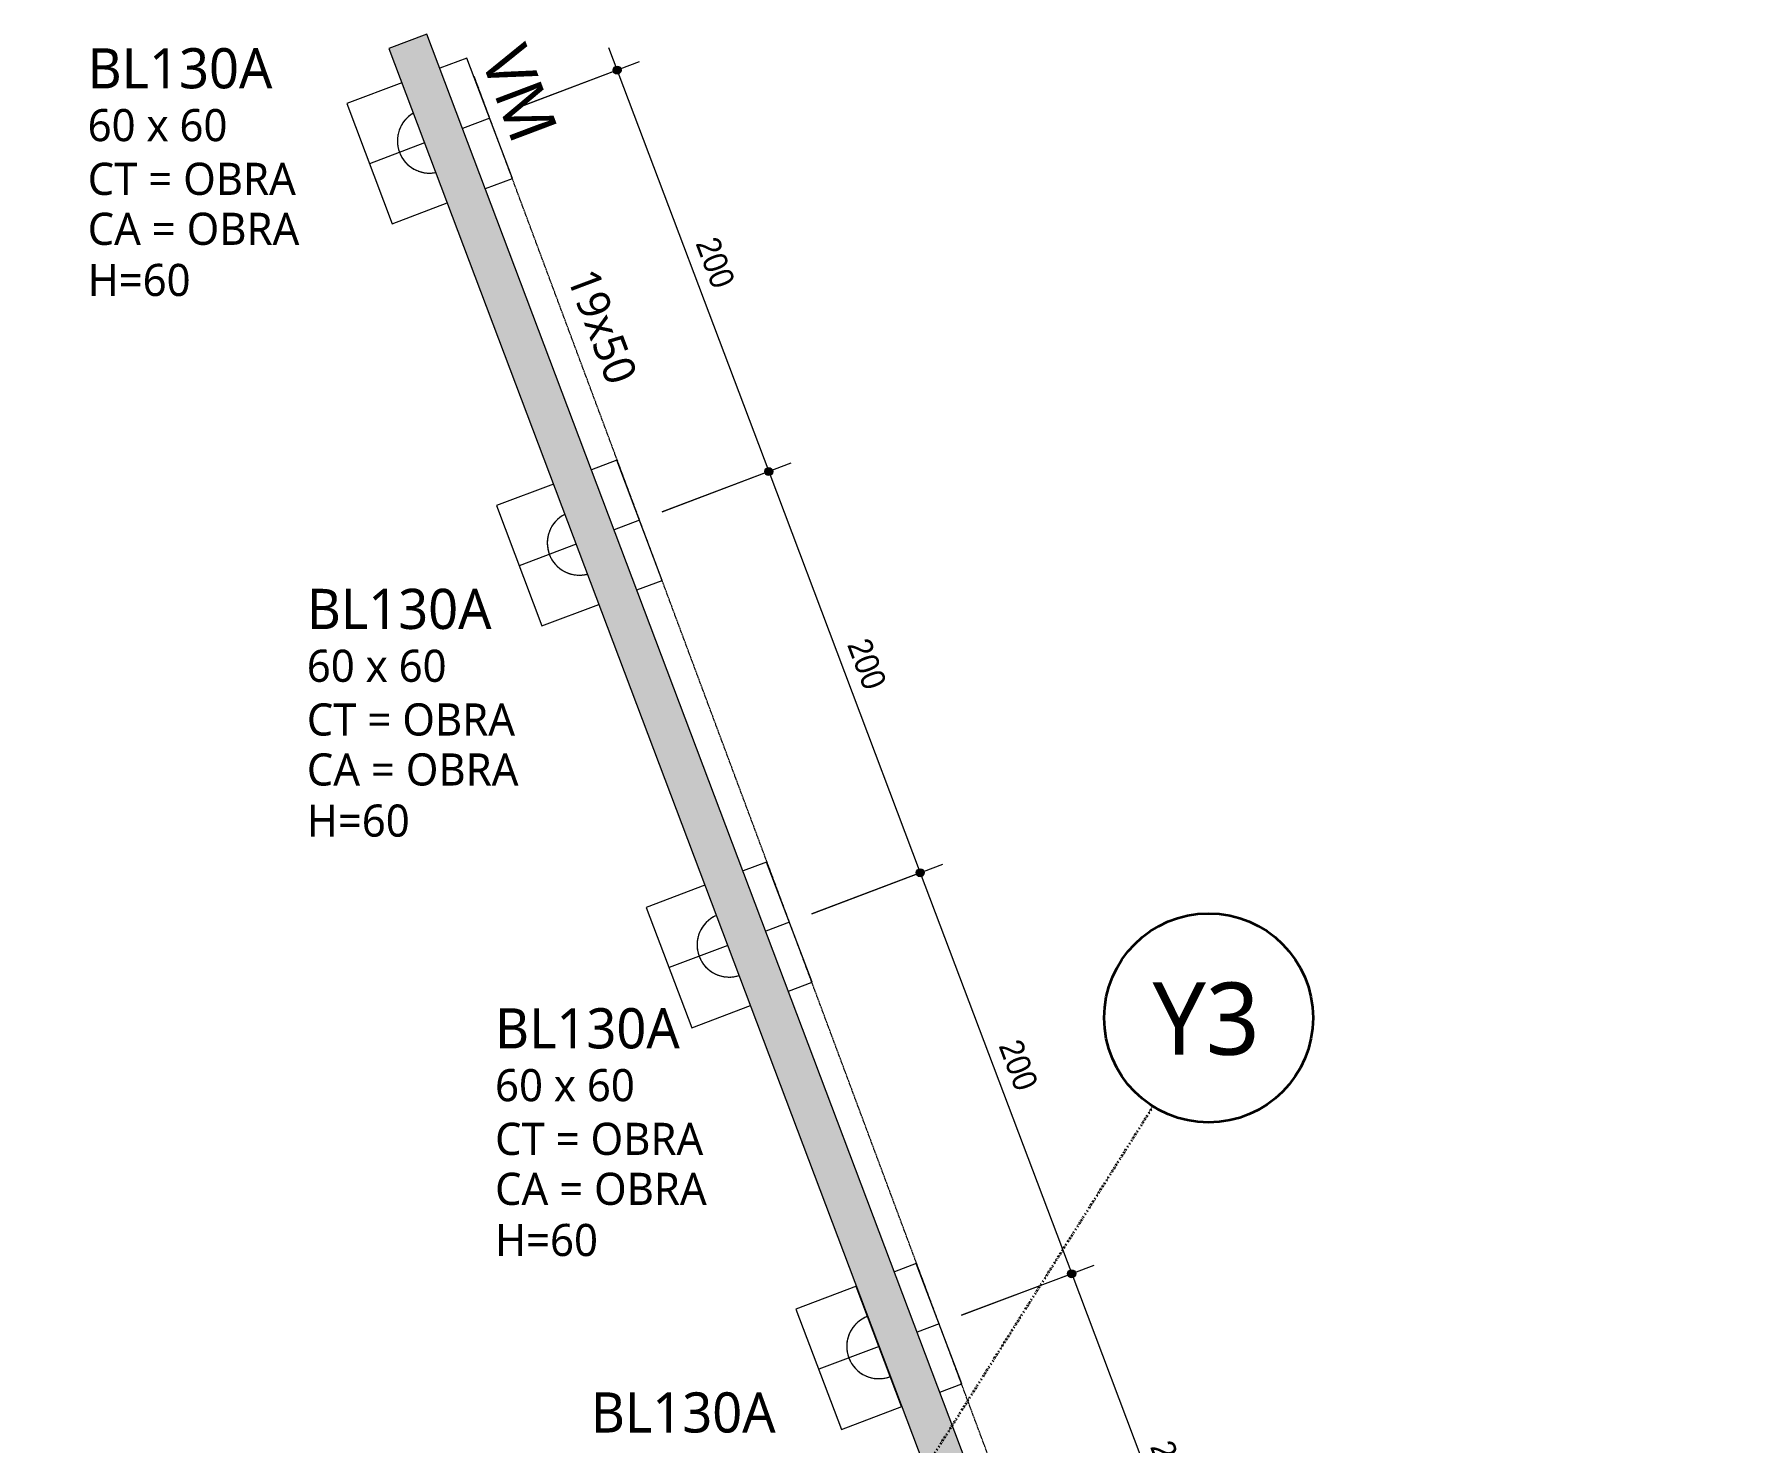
# Model space of a CAD drawing. Header units: centimetres. Extents: x -3523 to 38560, y -3196 to 88043.
# Drawn here: x -1426 to -630, y 3692 to 4349 of the extents above; entities that cross this region are included whole.
import ezdxf

# ---------------------------------------------------------------- set-up
doc = ezdxf.new("R2010")
doc.units = ezdxf.units.CM
for name, pattern in [('Dash dot', [1.5875, 0.635, -0.47625, 0, -0.47625]), ('Overhead', [0.396875, 0.238125, -0.15875]), ('Traço', [0.635, 0.3175, -0.3175])]:
    doc.linetypes.add(name, pattern=pattern)
for name, color, linetype, lineweight in [('A-ANNO-DIMS', 7, 'Continuous', 9), ('A-ANNO-DIMS-75', 7, 'Continuous', 9), ('A-DETL-GENF', 7, 'Continuous', 18), ('A-DETL-MBND', 7, 'Continuous', 18), ('A-FLOR-OVHD', 7, 'Overhead', 18), ('S-BEAM-IDEN', 7, 'Continuous', 9), ('S-FNDN', 7, 'Continuous', 25), ('S-FNDN-HDLN', 7, 'Traço', 18), ('S-FNDN-IDEN', 7, 'Continuous', 9), ('S-GRID', 7, 'Continuous', 9), ('S-GRID-IDEN', 7, 'Continuous', 9)]:
    doc.layers.add(name, color=color, linetype=linetype, lineweight=lineweight)
doc.layers.add('A-DETL', color=7, linetype='Continuous', lineweight=18, true_color=0x00a600)
doc.styles.add('Arial_1', font='arial.ttf', dxfattribs={"width": 0.9, "height": 11.25})
doc.styles.add('Gadugi', font='gadugi.ttf', dxfattribs={"height": 15})
doc.styles.add('Gadugi_1', font='gadugi.ttf', dxfattribs={"height": 22.5})
doc.styles.add('Gadugi_2', font='gadugi.ttf', dxfattribs={"height": 18.75})
doc.styles.add('Gadugi_3', font='gadugi.ttf', dxfattribs={"height": 0.2})
doc.styles.add('Gadugi_5', font='gadugi.ttf', dxfattribs={"height": 33.75})
doc.dimstyles.new('PED_1_5mm_ESQ', dxfattribs={"dimscale": 30.48, "dimtxt": 11.477918, "dimasz": 0.492126, "dimexe": 0.369094, "dimexo": 0.369094, "dimgap": 0.073819, "dimtad": 1, "dimdec": 1, "dimrnd": 0.5, "dimdsep": 46, "dimtxsty": 'Arial_1', "dimblk1": 'DOTSMALL', "dimblk2": 'DOTSMALL', "dimsah": 1, "dimcen": 0.09, "dimdle": 0.369094, "dimazin": 0, "dimtfac": 1, "dimtdec": 4, "dimtix": 1, "dimtmove": 0, "dimatfit": 3, "dimfxl": 1, "dimtvp": 1, "dimtolj": 1, "dimtzin": 0, "dimarcsym": 2})

# ---------------------------------------------------------------- blocks, each defined once
blk = doc.blocks.new('PED_BLRET-1EST_R01_2019_muro_ - 60x60x60-V29-PL B 002 - FUNDAÇÃO')
at = {"layer": 'A-DETL-MBND'}
for p, q in [((0, 30), (0, -30)), ((-30, 0), (-19.13, 0)), ((-0.13, 0), (30, 0))]:
    blk.add_line(p, q, dxfattribs=at)
for start, end in [(360, 90.50591), (269.49409, 360)]:
    blk.add_arc((0, 0), 15, start, end, dxfattribs=at)
blk = doc.blocks.new('PED_BLRET-1EST_R01_2019_muro_ - 60x60x60-V30-PL B 002 - FUNDAÇÃO')
at = {"layer": 'A-DETL-MBND'}
for p, q in [((-30, 0), (-18.25, 0)), ((0.75, 0), (30, 0))]:
    blk.add_line(p, q, dxfattribs=at)
for start, end in [(360, 87.143), (272.857, 360)]:
    blk.add_arc((0, 0), 15, start, end, dxfattribs=at)
blk = doc.blocks.new('PED_BLRET-1EST_R01_2019_muro_ - 60x60x60-V31-PL B 002 - FUNDAÇÃO')
at = {"layer": 'A-DETL-MBND'}
for p, q in [((-30, 0), (-17.38, 0)), ((1.62, 0), (30, 0))]:
    blk.add_line(p, q, dxfattribs=at)
for start, end in [(360, 83.73332), (276.26668, 360)]:
    blk.add_arc((0, 0), 15, start, end, dxfattribs=at)
blk = doc.blocks.new('PED_BLRET-1EST_R01_2019_muro_ - 60x60x60-V32-PL B 002 - FUNDAÇÃO')
at = {"layer": 'A-DETL-MBND'}
for p, q in [((-30, 0), (-16.5, 0)), ((2.5, 0), (30, 0))]:
    blk.add_line(p, q, dxfattribs=at)
for start, end in [(360, 80.28997), (279.71003, 360)]:
    blk.add_arc((0, 0), 15, start, end, dxfattribs=at)
blk = doc.blocks.new('Eixo - Y3-2173032-PL B 002 - FUNDAÇÃO')
at = {"layer": 'S-GRID-IDEN', "color": 253, "lineweight": 35, "true_color": 0xb3a2c7}
blk.add_circle((0, 0), 0.65, dxfattribs=at)
blk = doc.blocks.new('DIMBLOCK236-PL B 002 - FUNDAÇÃO')
at = {"layer": 'A-ANNO-DIMS-75'}
h = blk.add_hatch(color=256, dxfattribs=at)
edge = h.paths.add_edge_path(flags=0)
edge.add_arc((-1153.85, 4332.21), 1.88, 0, 360)
h = blk.add_hatch(color=256, dxfattribs=at)
edge = h.paths.add_edge_path(flags=0)
edge.add_arc((-1083.12, 4144.91), 1.87, 0, 360)
for p, q in [((-1202.77, 4313.74), (-1143.33, 4336.18)), ((-1157.83, 4342.73), (-1083.12, 4144.91)), ((-1153.85, 4332.21), (-1202.77, 4313.74)), ((-1132.86, 4126.13), (-1072.6, 4148.89)), ((-1083.12, 4144.91), (-1132.86, 4126.13))]:
    blk.add_line(p, q, dxfattribs=at)
for centre, radius in [((-1153.85, 4332.21), 1.88), ((-1083.12, 4144.91), 1.87)]:
    blk.add_circle(centre, radius, dxfattribs=at)
at = {"layer": 'A-ANNO-DIMS-75', "color": 0, "insert": (-1106.84, 4255.42), "char_height": 11.25, "width": 27.9708, "attachment_point": 1, "rotation": 290.68776, "line_spacing_factor": 0.941778, "style": 'Arial_1'}
blk.add_mtext('200', dxfattribs=at)
blk = doc.blocks.new('_DotSmall')
at = {"color": 0, "linetype": 'ByBlock', "const_width": 0.5}
blk.add_lwpolyline([(-0.0625, 0, 1), (0.0625, 0, 1)], format="xyb", close=True, dxfattribs=at)
blk = doc.blocks.new('DIMBLOCK237-PL B 002 - FUNDAÇÃO')
at = {"layer": 'A-ANNO-DIMS-75'}
h = blk.add_hatch(color=256, dxfattribs=at)
edge = h.paths.add_edge_path(flags=0)
edge.add_arc((-1083.12, 4144.91), 1.87, 0, 360)
h = blk.add_hatch(color=256, dxfattribs=at)
edge = h.paths.add_edge_path(flags=0)
edge.add_arc((-1012.42, 3957.67), 1.88, 0, 360)
for p, q in [((-1132.86, 4126.13), (-1072.6, 4148.89)), ((-1083.12, 4144.91), (-1132.86, 4126.13)), ((-1083.12, 4144.91), (-1012.42, 3957.67)), ((-1062.97, 3938.58), (-1001.89, 3961.64)), ((-1012.42, 3957.67), (-1062.97, 3938.58))]:
    blk.add_line(p, q, dxfattribs=at)
for centre, radius in [((-1083.12, 4144.91), 1.87), ((-1012.42, 3957.67), 1.88)]:
    blk.add_circle(centre, radius, dxfattribs=at)
at = {"layer": 'A-ANNO-DIMS-75', "color": 0, "insert": (-1036.12, 4068.15), "char_height": 11.25, "width": 27.9708, "attachment_point": 1, "rotation": 290.68776, "line_spacing_factor": 0.941778, "style": 'Arial_1'}
blk.add_mtext('200', dxfattribs=at)
blk = doc.blocks.new('DIMBLOCK238-PL B 002 - FUNDAÇÃO')
at = {"layer": 'A-ANNO-DIMS-75'}
h = blk.add_hatch(color=256, dxfattribs=at)
edge = h.paths.add_edge_path(flags=0)
edge.add_arc((-1012.42, 3957.67), 1.88, 0, 360)
h = blk.add_hatch(color=256, dxfattribs=at)
edge = h.paths.add_edge_path(flags=0)
edge.add_arc((-941.76, 3770.57), 1.87, 0, 360)
for p, q in [((-1062.97, 3938.58), (-1001.89, 3961.64)), ((-1012.42, 3957.67), (-1062.97, 3938.58)), ((-1012.42, 3957.67), (-941.76, 3770.57)), ((-993.13, 3751.17), (-931.24, 3774.54)), ((-941.76, 3770.57), (-993.13, 3751.17))]:
    blk.add_line(p, q, dxfattribs=at)
for centre, radius in [((-1012.42, 3957.67), 1.88), ((-941.76, 3770.57), 1.87)]:
    blk.add_circle(centre, radius, dxfattribs=at)
at = {"layer": 'A-ANNO-DIMS-75', "color": 0, "insert": (-965.44, 3880.98), "char_height": 11.25, "width": 27.9708, "attachment_point": 1, "rotation": 290.68776, "line_spacing_factor": 0.941778, "style": 'Arial_1'}
blk.add_mtext('200', dxfattribs=at)
blk = doc.blocks.new('DIMBLOCK239-PL B 002 - FUNDAÇÃO')
at = {"layer": 'A-ANNO-DIMS-75'}
h = blk.add_hatch(color=256, dxfattribs=at)
edge = h.paths.add_edge_path(flags=0)
edge.add_arc((-941.76, 3770.57), 1.87, 0, 360)
h = blk.add_hatch(color=256, dxfattribs=at)
edge = h.paths.add_edge_path(flags=0)
edge.add_arc((-871.11, 3583.46), 1.87, 0, 360)
for p, q in [((-993.13, 3751.17), (-931.24, 3774.54)), ((-941.76, 3770.57), (-993.13, 3751.17)), ((-941.76, 3770.57), (-871.11, 3583.46)), ((-923.3, 3563.76), (-860.58, 3587.44)), ((-871.11, 3583.46), (-923.3, 3563.76))]:
    blk.add_line(p, q, dxfattribs=at)
for centre in [(-941.76, 3770.57), (-871.11, 3583.46)]:
    blk.add_circle(centre, 1.87, dxfattribs=at)
at = {"layer": 'A-ANNO-DIMS-75', "color": 0, "insert": (-894.78, 3693.87), "char_height": 11.25, "width": 27.9708, "attachment_point": 1, "rotation": 290.68776, "line_spacing_factor": 0.941778, "style": 'Arial_1'}
blk.add_mtext('200', dxfattribs=at)
blk = doc.blocks.new('PED_TAG_BLOCO - BLOCO-3844252-PL B 002 - FUNDAÇÃO')
at = {"layer": 'S-FNDN-IDEN', "char_height": 0.2, "attachment_point": 1, "style": 'Gadugi_3'}
for s, insert, width in [('CT = OBRA', (-0.977, -0.998), 1.71561), ('CA = OBRA', (-0.977, -1.309), 1.7557)]:
    blk.add_mtext(s, dxfattribs=dict(at, insert=insert, width=width))

msp = doc.modelspace()

# ---------------------------------------------------------------- hatches: boundary and pattern name
at = {"layer": 'A-DETL-GENF', "true_color": 0x800080}
msp.add_hatch(color=216, dxfattribs=at).paths.add_polyline_path([(-855.878, 3325.075), (-1242.551, 4349.036), (-1260.325, 4342.324), (-882.42, 3341.58), (-865.772, 3331.228)], flags=0)

# ---------------------------------------------------------------- linework, layer by layer
at = {"layer": 'A-DETL', "color": 7}
for p, q in [((-1242.551, 4349.036), (-1260.325, 4342.324)), ((-855.878, 3325.075), (-1242.551, 4349.036)), ((-1260.325, 4342.324), (-882.42, 3341.58))]:
    msp.add_line(p, q, dxfattribs=at)
at = {"layer": 'A-DETL-MBND'}
for p, q in [((-1223.888, 4337.83), (-1236.518, 4333.061)), ((-1202.692, 4281.699), (-1223.888, 4337.83)), ((-1254.293, 4326.349), (-1280.019, 4316.634)), ((-1280.019, 4316.634), (-1258.823, 4260.502)), ((-1215.321, 4276.93), (-1202.692, 4281.699)), ((-1258.823, 4260.502), (-1233.096, 4270.217)), ((-1153.979, 4150.223), (-1165.79, 4145.763)), ((-1132.783, 4094.092), (-1153.979, 4150.223)), ((-1183.565, 4139.051), (-1210.11, 4129.027)), ((-1210.11, 4129.027), (-1188.914, 4072.895)), ((-1144.593, 4089.632), (-1132.783, 4094.092)), ((-1188.914, 4072.895), (-1162.368, 4082.92)), ((-1084.091, 3962.671), (-1095.082, 3958.52)), ((-1062.894, 3906.54), (-1084.091, 3962.671)), ((-1112.857, 3951.808), (-1140.222, 3941.475)), ((-1140.222, 3941.475), (-1119.025, 3885.343)), ((-1073.886, 3902.389), (-1062.894, 3906.54)), ((-1119.025, 3885.343), (-1091.661, 3895.677)), ((-1014.254, 3775.26), (-1024.428, 3771.418)), ((-993.058, 3719.129), (-1014.254, 3775.26)), ((-1042.203, 3764.706), (-1070.386, 3754.063)), ((-1070.386, 3754.063), (-1049.189, 3697.932)), ((-1003.231, 3715.287), (-993.058, 3719.129)), ((-1049.189, 3697.932), (-1021.006, 3708.575))]:
    msp.add_line(p, q, dxfattribs=at)
at = {"layer": 'A-FLOR-OVHD'}
msp.add_line((-630.444, 2745.787), (-1220.559, 4329.411), dxfattribs=at)
at = {"layer": 'S-FNDN-HDLN'}
for centre, start, end in [((-1241.355, 4299.166), 120.348068, 129.165799), ((-1241.355, 4299.166), 162.334892, 168.239256), ((-1241.355, 4299.166), 152.209726, 161.927804), ((-1241.355, 4299.166), 145.750205, 151.982825), ((-1241.355, 4299.166), 135.916505, 145.45902), ((-1241.355, 4299.166), 129.3927, 135.62532), ((-1241.355, 4299.166), 179.607118, 184.443593), ((-1241.355, 4299.166), 168.425336, 178.929271), ((-1241.355, 4299.166), 184.601488, 199.671465), ((-1241.355, 4299.166), 201.70406, 216.774037), ((-1241.355, 4299.166), 216.931932, 221.768407), ((-1241.355, 4299.166), 222.446254, 232.950189), ((-1241.355, 4299.166), 233.136269, 239.040633), ((-1241.355, 4299.166), 239.447721, 249.165799), ((-1241.355, 4299.166), 249.3927, 255.62532), ((-1241.355, 4299.166), 255.916505, 265.45902), ((-1241.355, 4299.166), 265.750205, 271.982825), ((-1241.355, 4299.166), 272.209726, 281.027457), ((-1171.446, 4111.559), 135.916505, 145.45902), ((-1171.446, 4111.559), 129.3927, 135.62532), ((-1171.446, 4111.559), 119.447721, 129.165799), ((-1171.446, 4111.559), 116.96505, 119.040633), ((-1171.446, 4111.559), 168.425336, 178.929271), ((-1171.446, 4111.559), 162.334892, 168.239256), ((-1171.446, 4111.559), 152.209726, 161.927804), ((-1171.446, 4111.559), 145.750205, 151.982825), ((-1171.446, 4111.559), 179.607118, 184.443593), ((-1171.446, 4111.559), 184.601488, 199.671465), ((-1171.446, 4111.559), 201.70406, 216.774037), ((-1171.446, 4111.559), 216.931932, 221.768407), ((-1171.446, 4111.559), 222.446254, 232.950189), ((-1171.446, 4111.559), 233.136269, 239.040633), ((-1171.446, 4111.559), 239.447721, 249.165799), ((-1171.446, 4111.559), 249.3927, 255.62532), ((-1171.446, 4111.559), 255.916505, 265.45902), ((-1171.446, 4111.559), 265.750205, 271.982825), ((-1171.446, 4111.559), 272.209726, 281.927804), ((-1171.446, 4111.559), 282.334892, 284.410475), ((-1101.558, 3924.007), 113.583026, 119.040633), ((-1101.558, 3924.007), 152.209726, 161.927804), ((-1101.558, 3924.007), 145.750205, 151.982825), ((-1101.558, 3924.007), 135.916505, 145.45902), ((-1101.558, 3924.007), 129.3927, 135.62532), ((-1101.558, 3924.007), 119.447721, 129.165799), ((-1101.558, 3924.007), 179.607118, 184.443593), ((-1101.558, 3924.007), 168.425336, 178.929271), ((-1101.558, 3924.007), 184.601488, 199.671465), ((-1101.558, 3924.007), 162.334892, 168.239256), ((-1101.558, 3924.007), 201.70406, 216.774037), ((-1101.558, 3924.007), 216.931932, 221.768407), ((-1101.558, 3924.007), 222.446254, 232.950189), ((-1101.558, 3924.007), 233.136269, 239.040633), ((-1101.558, 3924.007), 239.447721, 249.165799), ((-1101.558, 3924.007), 249.3927, 255.62532), ((-1101.558, 3924.007), 255.916505, 265.45902), ((-1101.558, 3924.007), 265.750205, 271.982825), ((-1101.558, 3924.007), 272.209726, 281.927804), ((-1101.558, 3924.007), 282.334892, 287.792499), ((-1031.722, 3736.596), 135.916505, 145.45902), ((-1031.722, 3736.596), 129.3927, 135.62532), ((-1031.722, 3736.596), 119.447721, 129.165799), ((-1031.722, 3736.596), 113.136269, 119.040633), ((-1031.722, 3736.596), 110.203543, 112.950189), ((-1031.722, 3736.596), 168.425336, 178.929271), ((-1031.722, 3736.596), 162.334892, 168.239256), ((-1031.722, 3736.596), 152.209726, 161.927804), ((-1031.722, 3736.596), 145.750205, 151.982825), ((-1031.722, 3736.596), 179.607118, 184.443593), ((-1031.722, 3736.596), 184.601488, 199.671465), ((-1031.722, 3736.596), 201.70406, 216.774037), ((-1031.722, 3736.596), 216.931932, 221.768407), ((-1031.722, 3736.596), 222.446254, 232.950189), ((-1031.722, 3736.596), 233.136269, 239.040633), ((-1031.722, 3736.596), 239.447721, 249.165799), ((-1031.722, 3736.596), 288.425336, 291.171982), ((-1031.722, 3736.596), 249.3927, 255.62532), ((-1031.722, 3736.596), 255.916505, 265.45902), ((-1031.722, 3736.596), 265.750205, 271.982825), ((-1031.722, 3736.596), 272.209726, 281.927804), ((-1031.722, 3736.596), 282.334892, 288.239256)]:
    msp.add_arc(centre, 15, start, end, dxfattribs=at)
at = {"layer": 'S-GRID', "color": 253, "linetype": 'Dash dot', "lineweight": 35, "true_color": 0xb3a2c7}
msp.add_line((-903.828, 3848.674), (-2597.659, 1157.384), dxfattribs=at)

# ---------------------------------------------------------------- block references
at = {"layer": 'S-FNDN', "lineweight": 18, "rotation": 200.6877625766352}
for name, p in [('PED_BLRET-1EST_R01_2019_muro_ - 60x60x60-V32-PL B 002 - FUNDAÇÃO', (-1241.355, 4299.166)), ('PED_BLRET-1EST_R01_2019_muro_ - 60x60x60-V31-PL B 002 - FUNDAÇÃO', (-1171.446, 4111.559)), ('PED_BLRET-1EST_R01_2019_muro_ - 60x60x60-V30-PL B 002 - FUNDAÇÃO', (-1101.558, 3924.007)), ('PED_BLRET-1EST_R01_2019_muro_ - 60x60x60-V29-PL B 002 - FUNDAÇÃO', (-1031.722, 3736.596))]:
    msp.add_blockref(name, p, dxfattribs=at)
at = {"layer": 'S-FNDN-IDEN', "xscale": 74.99999999999996, "yscale": 74.99999999999996, "zscale": 74.99999999999996}
for p in [(-1327.603, 4363.852), (-1225.351, 4111.559), (-1137.526, 3915.855)]:
    msp.add_blockref('PED_TAG_BLOCO - BLOCO-3844252-PL B 002 - FUNDAÇÃO', p, dxfattribs=at)
at = {"layer": 'S-GRID-IDEN', "color": 253, "true_color": 0xb3a2c7, "xscale": 74.99999999999996, "yscale": 74.99999999999996, "zscale": 74.99999999999996, "rotation": 147.8147117607286}
msp.add_blockref('Eixo - Y3-2173032-PL B 002 - FUNDAÇÃO', (-877.861, 3889.933), dxfattribs=at)

# ---------------------------------------------------------------- texts
at = {"layer": 'S-BEAM-IDEN', "attachment_point": 1, "rotation": 290.687763}
for s, insert, char_height, width, style in [('VM', (-1196.707, 4345.969), 22.5, 58.32277, 'Gadugi_1'), ('19x50', (-1163.388, 4241.026), 15, 67.34175, 'Gadugi')]:
    msp.add_mtext(s, dxfattribs=dict(at, insert=insert, char_height=char_height, width=width, style=style))
at = {"layer": 'S-FNDN-IDEN', "color": 5, "true_color": 0x0000ff, "char_height": 18.75, "width": 105.82275, "attachment_point": 1, "style": 'Gadugi_2'}
for insert in [(-1400.864, 4342.467), (-1298.611, 4090.173), (-1210.786, 3894.469), (-1166.074, 3715.21)]:
    msp.add_mtext('BL130A', dxfattribs=dict(at, insert=insert))
at = {"layer": 'S-FNDN-IDEN', "char_height": 15, "attachment_point": 1, "style": 'Gadugi'}
for s, insert, width in [('60 x 60', (-1400.864, 4314.053), 81.77212), ('H=60', (-1400.864, 4241.8), 63.73416), ('60 x 60', (-1298.611, 4061.76), 81.77212), ('H=60', (-1298.611, 3989.507), 63.73416), ('60 x 60', (-1210.786, 3866.056), 81.77212), ('H=60', (-1210.786, 3793.802), 63.73416)]:
    msp.add_mtext(s, dxfattribs=dict(at, insert=insert, width=width))
at = {"layer": 'S-GRID-IDEN', "color": 253, "true_color": 0xb3a2c7, "insert": (-904.037, 3906.467), "char_height": 33.75, "width": 63.13289, "attachment_point": 1, "style": 'Gadugi_5'}
msp.add_mtext('Y3', dxfattribs=at)

# ---------------------------------------------------------------- dimensions: what is measured, and where the dimension line sits
at = {"layer": 'A-ANNO-DIMS'}
for base, p1, p2, override, picture, middle in [((-1083.124, 4144.912), (-1213.29, 4309.765), (-1143.381, 4122.157), {"dimpost": '<>', "dimfxl": 200.209136}, 'DIMBLOCK236-PL B 002 - FUNDAÇÃO', (-1111.01, 4241.385)), ((-1012.417, 3957.669), (-1143.381, 4122.157), (-1073.492, 3934.605), {"dimpost": '<>', "dimfxl": 200.150351}, 'DIMBLOCK237-PL B 002 - FUNDAÇÃO', (-1040.292, 4054.115)), ((-941.762, 3770.567), (-1073.492, 3934.605), (-1003.656, 3747.194), {"dimpost": '<>', "dimfxl": 200}, 'DIMBLOCK238-PL B 002 - FUNDAÇÃO', (-969.611, 3866.942)), ((-871.108, 3583.465), (-1003.656, 3747.194), (-933.82, 3559.783), {"dimpost": '<>', "dimfxl": 200}, 'DIMBLOCK239-PL B 002 - FUNDAÇÃO', (-898.957, 3679.84))]:
    dim = msp.add_linear_dim(base=base, p1=p1, p2=p2, angle=290.687763, dimstyle='PED_1_5mm_ESQ', override=override, dxfattribs=at)
    dim.commit()
    dim.dimension.update_dxf_attribs({"geometry": picture, "text_midpoint": middle})

doc.saveas('drawing.dxf')
